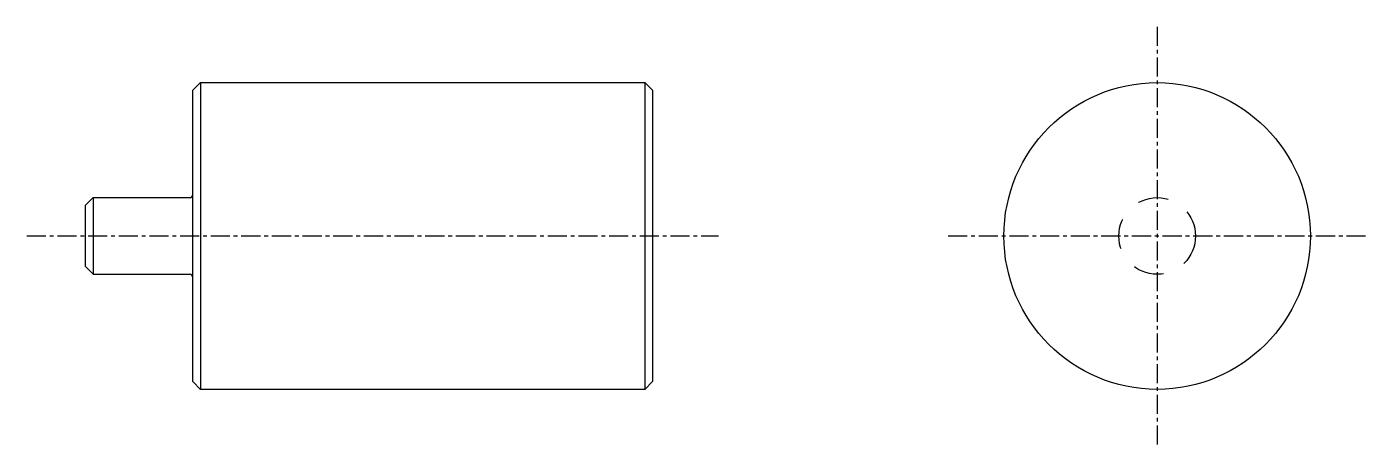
# Model space of a CAD drawing. Extents: x 67 to 155, y 93 to 201.
# Drawn here: x 67.5 to 154.9, y 173.5 to 200.8 of the extents above; entities outside this region: 2.
import ezdxf

# ---------------------------------------------------------------- set-up
doc = ezdxf.new("R2010")
doc.units = 0
doc.linetypes.add('CENTER', pattern=[2, 1.25, -0.25, 0.25, -0.25])
doc.linetypes.add('DASHED', pattern=[3.5, 2, -1.5])
doc.layers.get('0').update_dxf_attribs({"linetype": 'CONTINUOUS'})
doc.layers.add('CENTER', color=1, linetype='CENTER')

msp = doc.modelspace()

# ---------------------------------------------------------------- linework, layer by layer
for p, q in [((78.332, 196.674), (78.832, 197.174)), ((78.332, 177.674), (78.332, 196.674)), ((78.832, 197.174), (78.832, 177.174)), ((78.832, 197.174), (107.832, 197.174)), ((107.832, 197.174), (107.832, 177.174)), ((107.832, 197.174), (108.332, 196.674)), ((108.332, 196.674), (108.332, 177.674)), ((78.832, 192.174), (78.832, 192.174)), ((71.332, 189.174), (71.832, 189.674)), ((71.332, 185.174), (71.332, 189.174)), ((78.832, 187.174), (78.832, 187.174)), ((71.332, 185.174), (71.832, 184.674)), ((78.832, 177.174), (78.332, 177.674)), ((108.332, 177.674), (107.832, 177.174)), ((107.832, 177.174), (78.832, 177.174))]:
    msp.add_line(p, q)
at = {"color": 7}
msp.add_line((71.832, 189.674), (71.832, 184.674), dxfattribs=at)
at = {"color": 7, "linetype": 'CONTINUOUS'}
for p, q in [((71.832, 189.674), (78.132, 189.674)), ((71.832, 184.674), (78.132, 184.674))]:
    msp.add_line(p, q, dxfattribs=at)
msp.add_circle((141.258, 187.174), 10)
at = {"color": 3, "linetype": 'DASHED'}
msp.add_circle((141.258, 187.174), 2.5, dxfattribs=at)
for centre, start, end in [((78.132, 189.874), 270, 0), ((78.132, 184.474), 0, 90)]:
    msp.add_arc(centre, 0.2, start, end)
at = {"layer": 'CENTER', "color": 1, "linetype": 'CENTER'}
for p, q in [((141.258, 200.817), (141.258, 173.531)), ((67.494, 187.174), (112.637, 187.174)), ((127.615, 187.174), (154.901, 187.174))]:
    msp.add_line(p, q, dxfattribs=at)

# ---------------------------------------------------------------- texts
for s, p in [('SFRP 20-30-F7-P5', (79.641, 107.935)), ('SFRP20', (79.641, 92.935))]:
    msp.add_text(s, height=4).set_placement(p)

doc.saveas('drawing.dxf')
